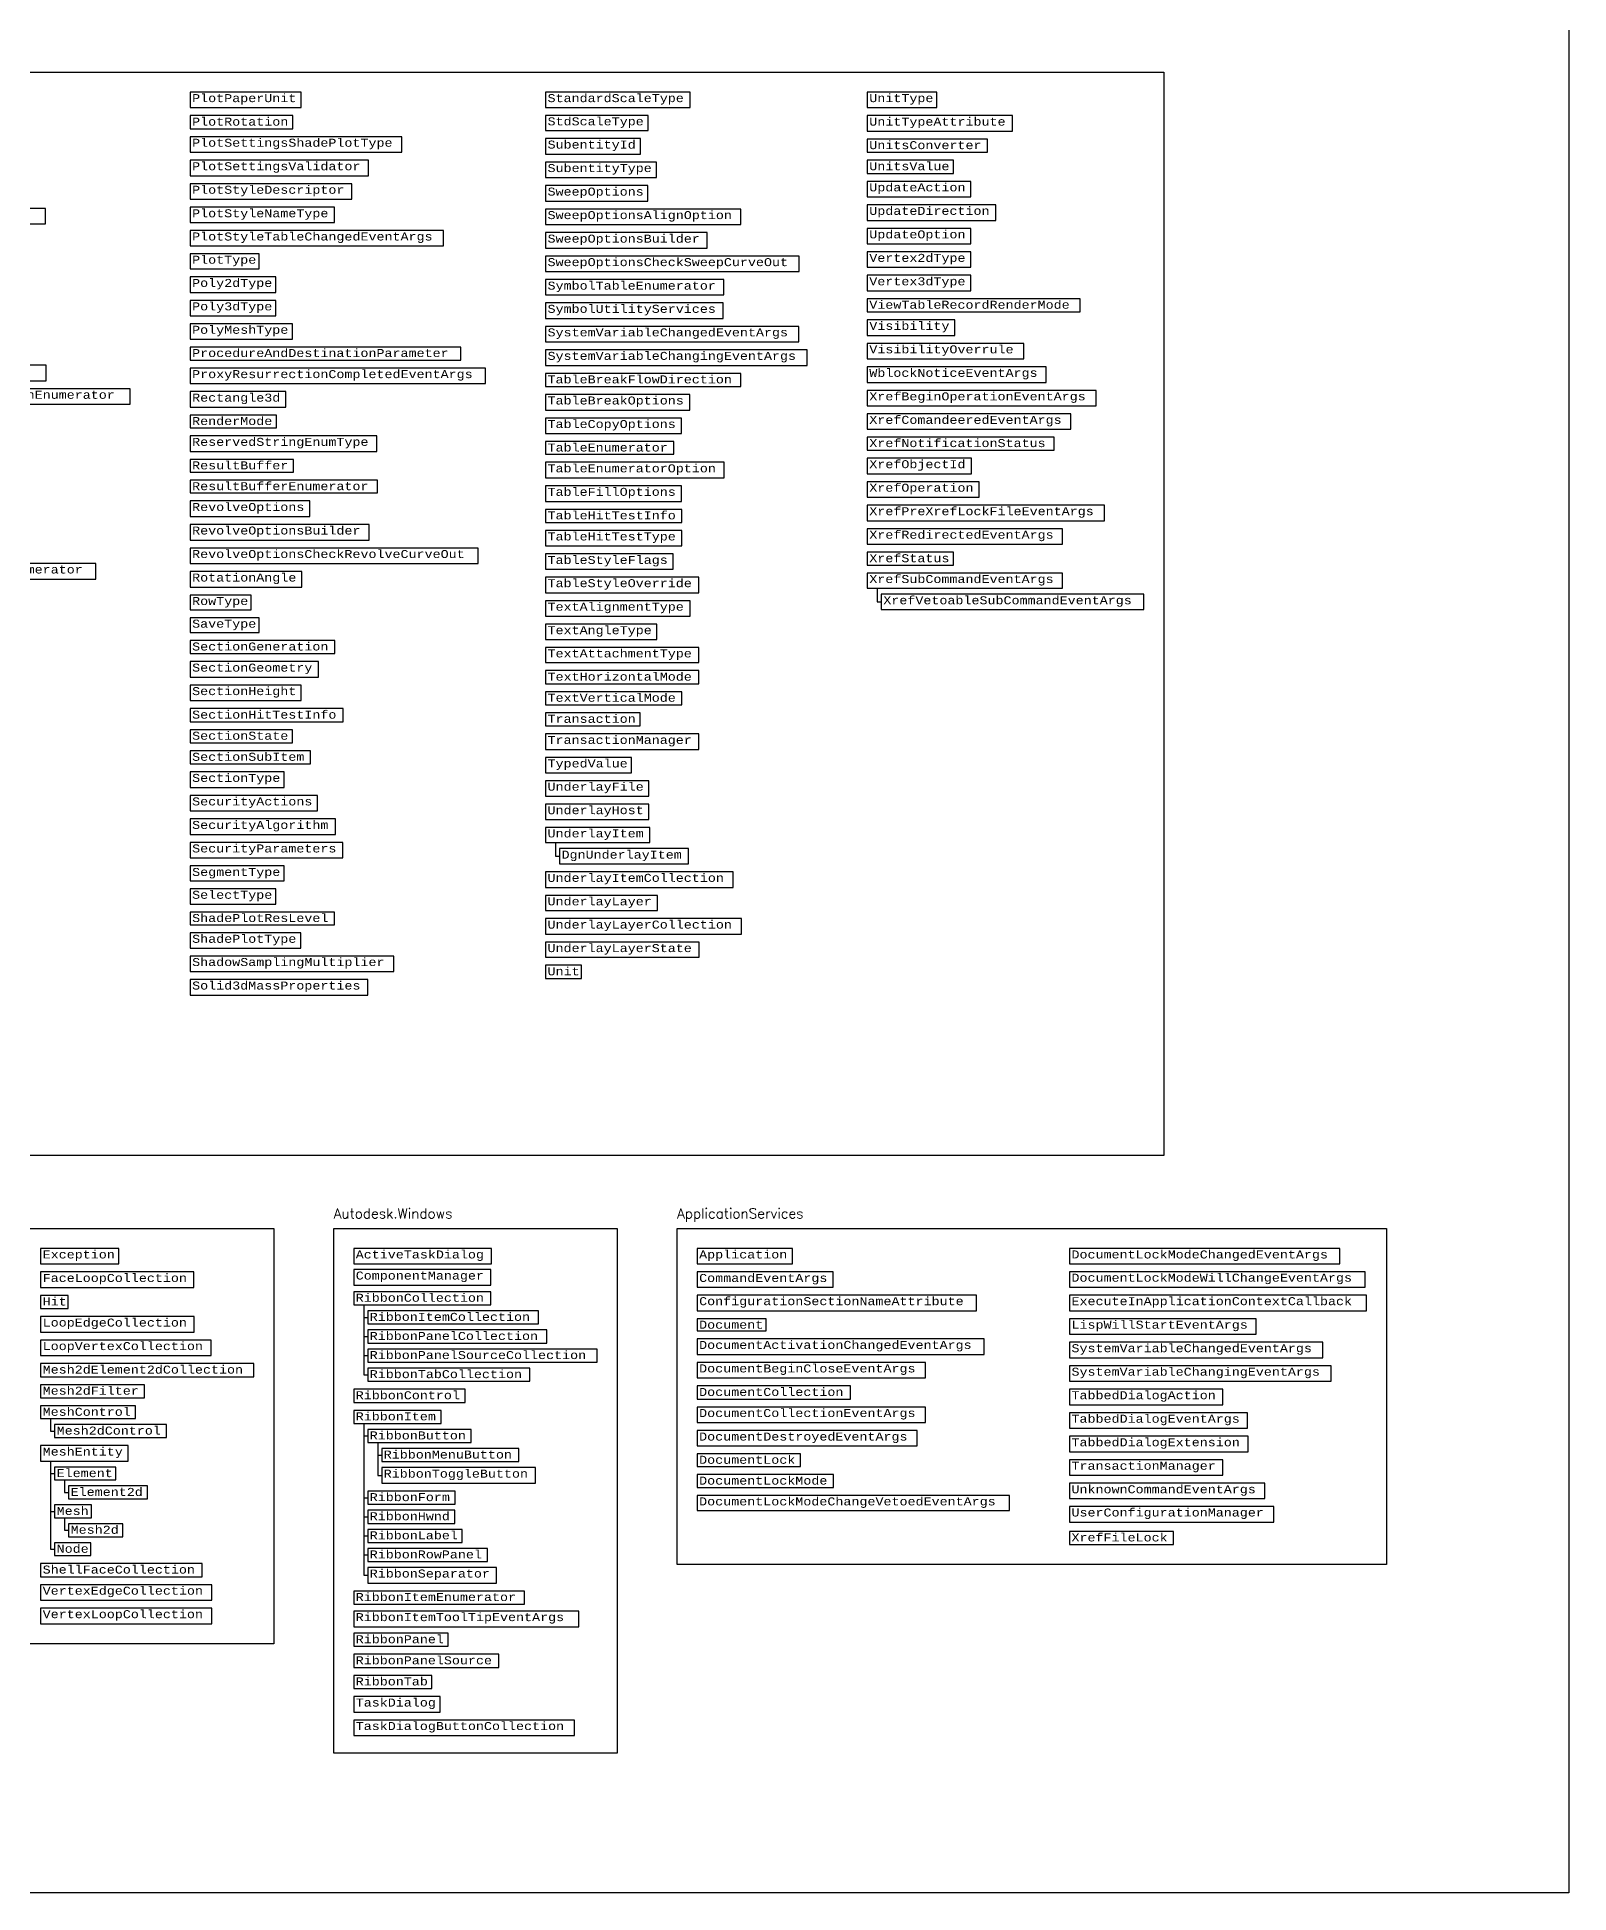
# Model space of a CAD drawing. Header units: inches. Extents: x 350 to 848, y -216 to 10.
# Drawn here: x 771.8 to 848.4, y -173.9 to -81.2 of the extents above; entities that cross this region are included whole.
import ezdxf

# ---------------------------------------------------------------- set-up
doc = ezdxf.new("R2010")
doc.units = ezdxf.units.IN
doc.header["$MEASUREMENT"] = 0
doc.layers.add('Managed classes', color=3, linetype='Continuous')
doc.layers.add('ObjectARX 2009 Managed classes', color=7, linetype='Continuous')
doc.styles.add('Categories', font='romanc.shx', dxfattribs={"height": 0.5})
doc.styles.add('PureManaged', font='COUR.TTF', dxfattribs={"height": 0.4})

msp = doc.modelspace()

# ---------------------------------------------------------------- linework, layer by layer
for p, q in [((813.824, -108.705), (813.824, -109.385)), ((813.824, -109.385), (814.024, -109.385)), ((797.733, -121.421), (797.733, -122.102)), ((797.733, -122.102), (797.933, -122.102)), ((788.14, -144.53), (788.14, -148.022)), ((788.14, -145.157), (788.34, -145.157)), ((788.14, -146.112), (788.34, -146.112)), ((788.14, -147.067), (788.34, -147.067)), ((788.14, -148.022), (788.34, -148.022)), ((772.484, -150.216), (772.484, -150.841)), ((772.484, -150.841), (772.684, -150.841)), ((788.14, -150.458), (788.14, -158.05)), ((788.14, -151.086), (788.34, -151.086)), ((788.84, -151.413), (788.84, -153.055)), ((788.84, -152.04), (789.04, -152.04)), ((772.484, -152.342), (772.484, -156.744)), ((772.484, -152.962), (772.684, -152.962)), ((788.84, -153.055), (789.04, -153.055)), ((773.184, -153.282), (773.184, -153.908)), ((773.184, -153.908), (773.384, -153.908)), ((772.484, -154.853), (772.684, -154.853)), ((788.14, -154.17), (788.34, -154.17)), ((773.184, -155.173), (773.184, -155.798)), ((773.184, -155.798), (773.384, -155.798)), ((788.14, -155.125), (788.34, -155.125)), ((772.484, -156.744), (772.684, -156.744)), ((788.14, -156.08), (788.34, -156.08)), ((788.14, -157.035), (788.34, -157.035)), ((788.14, -158.05), (788.34, -158.05))]:
    msp.add_line(p, q)
for points in [[(636.228, 1.1), (848.411, 1.1), (848.411, -173.928), (636.228, -173.928)], [(639.228, -82.901), (828.151, -82.901), (828.151, -137.071), (639.228, -137.071)], [(779.459, -83.901), (779.459, -84.676), (785.01, -84.676), (785.01, -83.901)], [(797.233, -83.901), (797.233, -84.662), (804.458, -84.662), (804.458, -83.901)], [(813.324, -83.901), (813.324, -84.676), (816.803, -84.676), (816.803, -83.901)], [(779.459, -85.076), (779.459, -85.731), (784.599, -85.731), (784.599, -85.076)], [(797.233, -85.062), (797.233, -85.823), (802.357, -85.823), (802.357, -85.062)], [(813.324, -85.076), (813.324, -85.852), (820.584, -85.852), (820.584, -85.076)], [(779.459, -86.131), (779.459, -86.906), (790.048, -86.906), (790.048, -86.131)], [(797.233, -86.223), (797.233, -86.998), (801.98, -86.998), (801.98, -86.223)], [(813.324, -86.252), (813.324, -86.906), (819.339, -86.906), (819.339, -86.252)], [(779.459, -87.306), (779.459, -88.082), (788.382, -88.082), (788.382, -87.306)], [(797.233, -87.398), (797.233, -88.174), (802.778, -88.174), (802.778, -87.398)], [(813.324, -87.306), (813.324, -87.961), (817.643, -87.961), (817.643, -87.306)], [(779.459, -88.482), (779.459, -89.257), (787.541, -89.257), (787.541, -88.482)], [(797.233, -88.574), (797.233, -89.349), (802.341, -89.349), (802.341, -88.574)], [(813.324, -88.361), (813.324, -89.137), (818.497, -89.137), (818.497, -88.361)], [(760.76, -89.72), (760.76, -90.481), (772.225, -90.481), (772.225, -89.72)], [(779.459, -89.657), (779.459, -90.418), (786.686, -90.418), (786.686, -89.657)], [(797.233, -89.749), (797.233, -90.525), (806.993, -90.525), (806.993, -89.749)], [(813.324, -89.537), (813.324, -90.312), (819.758, -90.312), (819.758, -89.537)], [(779.459, -90.818), (779.459, -91.579), (792.132, -91.579), (792.132, -90.818)], [(813.324, -90.712), (813.324, -91.487), (818.497, -91.487), (818.497, -90.712)], [(797.233, -90.925), (797.233, -91.7), (805.313, -91.7), (805.313, -90.925)], [(779.459, -91.979), (779.459, -92.74), (782.905, -92.74), (782.905, -91.979)], [(797.233, -92.1), (797.233, -92.875), (809.925, -92.875), (809.925, -92.1)], [(813.324, -91.887), (813.324, -92.659), (818.506, -92.659), (818.506, -91.887)], [(779.459, -93.14), (779.459, -93.912), (783.745, -93.912), (783.745, -93.14)], [(797.233, -93.275), (797.233, -94.036), (806.154, -94.036), (806.154, -93.275)], [(813.324, -93.059), (813.324, -93.83), (818.506, -93.83), (818.506, -93.059)], [(779.459, -94.312), (779.459, -95.083), (783.745, -95.083), (783.745, -94.312)], [(797.233, -94.436), (797.233, -95.212), (806.122, -95.212), (806.122, -94.436)], [(813.324, -94.23), (813.324, -94.885), (823.969, -94.885), (823.969, -94.23)], [(779.459, -95.483), (779.459, -96.244), (784.585, -96.244), (784.585, -95.483)], [(813.324, -95.285), (813.324, -96.06), (817.702, -96.06), (817.702, -95.285)], [(797.233, -95.612), (797.233, -96.387), (809.904, -96.387), (809.904, -95.612)], [(779.459, -96.644), (779.459, -97.299), (793.003, -97.299), (793.003, -96.644)], [(797.233, -96.787), (797.233, -97.563), (810.324, -97.563), (810.324, -96.787)], [(760.76, -97.557), (760.76, -98.332), (772.256, -98.332), (772.256, -97.557)], [(779.459, -97.699), (779.459, -98.474), (794.233, -98.474), (794.233, -97.699)], [(797.233, -97.963), (797.233, -98.617), (807.007, -98.617), (807.007, -97.963)], [(813.324, -97.635), (813.324, -98.411), (822.264, -98.411), (822.264, -97.635)], [(760.76, -98.732), (760.76, -99.508), (776.459, -99.508), (776.459, -98.732)], [(779.459, -98.874), (779.459, -99.645), (784.239, -99.645), (784.239, -98.874)], [(797.233, -99.017), (797.233, -99.793), (804.456, -99.793), (804.456, -99.017)], [(813.324, -98.811), (813.324, -99.586), (824.77, -99.586), (824.77, -98.811)], [(779.459, -100.045), (779.459, -100.686), (783.776, -100.686), (783.776, -100.045)], [(797.233, -100.193), (797.233, -100.968), (804.036, -100.968), (804.036, -100.193)], [(813.324, -99.986), (813.324, -100.747), (823.51, -100.747), (823.51, -99.986)], [(779.459, -101.086), (779.459, -101.861), (788.79, -101.861), (788.79, -101.086)], [(797.233, -101.368), (797.233, -102.008), (803.647, -102.008), (803.647, -101.368)], [(813.324, -101.147), (813.324, -101.802), (822.669, -101.802), (822.669, -101.147)], [(779.459, -102.261), (779.459, -102.901), (784.631, -102.901), (784.631, -102.261)], [(797.233, -102.408), (797.233, -103.184), (806.167, -103.184), (806.167, -102.408)], [(813.324, -102.202), (813.324, -102.977), (818.527, -102.977), (818.527, -102.202)], [(779.459, -103.301), (779.459, -103.942), (788.833, -103.942), (788.833, -103.301)], [(797.233, -103.584), (797.233, -104.359), (804.036, -104.359), (804.036, -103.584)], [(813.324, -103.377), (813.324, -104.153), (818.918, -104.153), (818.918, -103.377)], [(779.459, -104.342), (779.459, -105.117), (785.44, -105.117), (785.44, -104.342)], [(797.233, -104.759), (797.233, -105.414), (804.057, -105.414), (804.057, -104.759)], [(813.324, -104.553), (813.324, -105.328), (825.191, -105.328), (825.191, -104.553)], [(779.459, -105.517), (779.459, -106.292), (788.413, -106.292), (788.413, -105.517)], [(813.324, -105.728), (813.324, -106.503), (823.09, -106.503), (823.09, -105.728)], [(779.459, -106.692), (779.459, -107.468), (793.864, -107.468), (793.864, -106.692)], [(797.233, -105.814), (797.233, -106.589), (804.052, -106.589), (804.052, -105.814)], [(760.76, -107.466), (760.76, -108.242), (774.751, -108.242), (774.751, -107.466)], [(797.233, -106.989), (797.233, -107.75), (803.615, -107.75), (803.615, -106.989)], [(813.324, -106.903), (813.324, -107.544), (817.627, -107.544), (817.627, -106.903)], [(779.459, -107.868), (779.459, -108.643), (785.037, -108.643), (785.037, -107.868)], [(797.233, -108.15), (797.233, -108.926), (804.893, -108.926), (804.893, -108.15)], [(813.324, -107.944), (813.324, -108.705), (823.09, -108.705), (823.09, -107.944)], [(779.459, -109.043), (779.459, -109.775), (782.516, -109.775), (782.516, -109.043)], [(797.233, -109.326), (797.233, -110.101), (804.473, -110.101), (804.473, -109.326)], [(814.024, -109.005), (814.024, -109.766), (827.151, -109.766), (827.151, -109.005)], [(779.459, -110.175), (779.459, -110.916), (782.903, -110.916), (782.903, -110.175)], [(779.459, -111.316), (779.459, -111.971), (786.698, -111.971), (786.698, -111.316)], [(797.233, -110.501), (797.233, -111.262), (802.792, -111.262), (802.792, -110.501)], [(797.233, -111.662), (797.233, -112.423), (804.893, -112.423), (804.893, -111.662)], [(779.459, -112.371), (779.459, -113.146), (785.88, -113.146), (785.88, -112.371)], [(797.233, -112.823), (797.233, -113.478), (804.893, -113.478), (804.893, -112.823)], [(779.459, -113.546), (779.459, -114.322), (785.008, -114.322), (785.008, -113.546)], [(797.233, -113.878), (797.233, -114.532), (804.052, -114.532), (804.052, -113.878)], [(779.459, -114.722), (779.459, -115.377), (787.109, -115.377), (787.109, -114.722)], [(797.233, -114.932), (797.233, -115.587), (801.965, -115.587), (801.965, -114.932)], [(779.459, -115.777), (779.459, -116.431), (784.583, -116.431), (784.583, -115.777)], [(779.459, -116.831), (779.459, -117.486), (785.473, -117.486), (785.473, -116.831)], [(797.233, -115.987), (797.233, -116.763), (804.907, -116.763), (804.907, -115.987)], [(797.233, -117.163), (797.233, -117.924), (801.531, -117.924), (801.531, -117.163)], [(779.459, -117.886), (779.459, -118.661), (784.163, -118.661), (784.163, -117.886)], [(797.233, -118.324), (797.233, -119.099), (802.392, -119.099), (802.392, -118.324)], [(779.459, -119.061), (779.459, -119.837), (785.827, -119.837), (785.827, -119.061)], [(797.233, -119.499), (797.233, -120.26), (802.396, -120.26), (802.396, -119.499)], [(779.459, -120.237), (779.459, -121.012), (786.733, -121.012), (786.733, -120.237)], [(779.459, -121.412), (779.459, -122.188), (787.088, -122.188), (787.088, -121.412)], [(797.233, -120.66), (797.233, -121.421), (802.441, -121.421), (802.441, -120.66)], [(797.933, -121.721), (797.933, -122.482), (804.376, -122.482), (804.376, -121.721)], [(779.459, -122.588), (779.459, -123.329), (784.163, -123.329), (784.163, -122.588)], [(797.233, -122.882), (797.233, -123.657), (806.608, -123.657), (806.608, -122.882)], [(779.459, -123.729), (779.459, -124.49), (783.743, -124.49), (783.743, -123.729)], [(797.233, -124.057), (797.233, -124.818), (802.827, -124.818), (802.827, -124.057)], [(779.459, -124.89), (779.459, -125.53), (786.675, -125.53), (786.675, -124.89)], [(797.233, -125.218), (797.233, -125.994), (807.028, -125.994), (807.028, -125.218)], [(779.459, -125.93), (779.459, -126.691), (785.003, -126.691), (785.003, -125.93)], [(779.459, -127.091), (779.459, -127.866), (789.64, -127.866), (789.64, -127.091)], [(797.233, -126.394), (797.233, -127.155), (804.913, -127.155), (804.913, -126.394)], [(797.233, -127.555), (797.233, -128.21), (799.035, -128.21), (799.035, -127.555)], [(779.459, -128.266), (779.459, -129.042), (788.348, -129.042), (788.348, -128.266)], [(743.834, -140.71), (783.64, -140.71), (783.64, -161.47), (743.834, -161.47)], [(786.64, -140.71), (800.814, -140.71), (800.814, -166.947), (786.64, -166.947)], [(803.814, -140.71), (839.291, -140.71), (839.291, -157.512), (803.814, -157.512)], [(771.984, -141.71), (771.984, -142.485), (775.895, -142.485), (775.895, -141.71)], [(787.64, -141.71), (787.64, -142.485), (794.53, -142.485), (794.53, -141.71)], [(804.814, -141.71), (804.814, -142.485), (809.59, -142.485), (809.59, -141.71)], [(823.435, -141.71), (823.435, -142.471), (836.956, -142.471), (836.956, -141.71)], [(823.435, -142.871), (823.435, -143.646), (838.217, -143.646), (838.217, -142.871)], [(771.984, -142.885), (771.984, -143.661), (779.652, -143.661), (779.652, -142.885)], [(804.814, -142.885), (804.814, -143.646), (811.622, -143.646), (811.622, -142.885)], [(771.984, -144.061), (771.984, -144.715), (773.358, -144.715), (773.358, -144.061)], [(787.64, -143.875), (787.64, -144.53), (794.492, -144.53), (794.492, -143.875)], [(804.814, -144.046), (804.814, -144.822), (818.782, -144.822), (818.782, -144.046)], [(823.435, -144.046), (823.435, -144.822), (838.291, -144.822), (838.291, -144.046)], [(771.984, -145.115), (771.984, -145.891), (779.663, -145.891), (779.663, -145.115)], [(788.34, -144.83), (788.34, -145.485), (796.873, -145.485), (796.873, -144.83)], [(804.814, -145.222), (804.814, -145.833), (808.271, -145.833), (808.271, -145.222)], [(823.435, -145.222), (823.435, -145.997), (832.765, -145.997), (832.765, -145.222)], [(771.984, -146.291), (771.984, -147.066), (780.503, -147.066), (780.503, -146.291)], [(788.34, -145.785), (788.34, -146.44), (797.293, -146.44), (797.293, -145.785)], [(804.814, -146.233), (804.814, -147.008), (819.175, -147.008), (819.175, -146.233)], [(823.435, -146.397), (823.435, -147.172), (836.106, -147.172), (836.106, -146.397)], [(771.984, -147.466), (771.984, -148.121), (782.64, -148.121), (782.64, -147.466)], [(788.34, -146.74), (788.34, -147.394), (799.814, -147.394), (799.814, -146.74)], [(804.814, -147.408), (804.814, -148.184), (816.234, -148.184), (816.234, -147.408)], [(788.34, -147.694), (788.34, -148.349), (796.452, -148.349), (796.452, -147.694)], [(823.435, -147.572), (823.435, -148.348), (836.527, -148.348), (836.527, -147.572)], [(771.984, -148.521), (771.984, -149.176), (777.178, -149.176), (777.178, -148.521)], [(787.64, -148.749), (787.64, -149.404), (793.208, -149.404), (793.208, -148.749)], [(804.814, -148.584), (804.814, -149.238), (812.483, -149.238), (812.483, -148.584)], [(823.435, -148.748), (823.435, -149.523), (831.109, -149.523), (831.109, -148.748)], [(771.984, -149.576), (771.984, -150.216), (776.734, -150.216), (776.734, -149.576)], [(787.64, -149.804), (787.64, -150.458), (792.006, -150.458), (792.006, -149.804)], [(804.814, -149.638), (804.814, -150.414), (816.234, -150.414), (816.234, -149.638)], [(823.435, -149.923), (823.435, -150.699), (832.339, -150.699), (832.339, -149.923)], [(772.684, -150.516), (772.684, -151.166), (778.275, -151.166), (778.275, -150.516)], [(788.34, -150.758), (788.34, -151.413), (793.511, -151.413), (793.511, -150.758)], [(804.814, -150.814), (804.814, -151.575), (815.813, -151.575), (815.813, -150.814)], [(823.435, -151.099), (823.435, -151.874), (832.37, -151.874), (832.37, -151.099)], [(771.984, -151.566), (771.984, -152.342), (776.359, -152.342), (776.359, -151.566)], [(789.04, -151.713), (789.04, -152.368), (795.892, -152.368), (795.892, -151.713)], [(804.814, -151.975), (804.814, -152.615), (809.982, -152.615), (809.982, -151.975)], [(772.684, -152.642), (772.684, -153.282), (775.745, -153.282), (775.745, -152.642)], [(789.04, -152.668), (789.04, -153.443), (796.732, -153.443), (796.732, -152.668)], [(804.814, -153.015), (804.814, -153.656), (811.628, -153.656), (811.628, -153.015)], [(823.435, -152.274), (823.435, -153.049), (831.11, -153.049), (831.11, -152.274)], [(773.384, -153.582), (773.384, -154.233), (777.324, -154.233), (777.324, -153.582)], [(788.34, -153.843), (788.34, -154.498), (792.706, -154.498), (792.706, -153.843)], [(823.435, -153.449), (823.435, -154.21), (833.2, -154.21), (833.2, -153.449)], [(772.684, -154.533), (772.684, -155.173), (774.524, -155.173), (774.524, -154.533)], [(788.34, -154.798), (788.34, -155.453), (792.7, -155.453), (792.7, -154.798)], [(804.814, -154.056), (804.814, -154.817), (820.435, -154.817), (820.435, -154.056)], [(823.435, -154.61), (823.435, -155.386), (833.652, -155.386), (833.652, -154.61)], [(773.384, -155.473), (773.384, -156.124), (776.085, -156.124), (776.085, -155.473)], [(788.34, -155.753), (788.34, -156.407), (793.068, -156.407), (793.068, -155.753)], [(823.434, -155.857), (823.434, -156.512), (828.629, -156.512), (828.629, -155.857)], [(772.684, -156.424), (772.684, -157.064), (774.495, -157.064), (774.495, -156.424)], [(788.34, -156.707), (788.34, -157.362), (794.329, -157.362), (794.329, -156.707)], [(771.984, -157.464), (771.984, -158.119), (780.064, -158.119), (780.064, -157.464)], [(788.34, -157.662), (788.34, -158.437), (794.773, -158.437), (794.773, -157.662)], [(771.984, -158.519), (771.984, -159.294), (780.541, -159.294), (780.541, -158.519)], [(787.64, -158.837), (787.64, -159.492), (796.174, -159.492), (796.174, -158.837)], [(771.984, -159.694), (771.984, -160.47), (780.541, -160.47), (780.541, -159.694)], [(787.64, -160.947), (787.64, -161.601), (792.368, -161.601), (792.368, -160.947)], [(787.64, -162.001), (787.64, -162.656), (794.898, -162.656), (794.898, -162.001)], [(787.64, -163.056), (787.64, -163.711), (791.551, -163.711), (791.551, -163.056)], [(787.64, -164.111), (787.64, -164.886), (791.965, -164.886), (791.965, -164.111)], [(787.64, -165.286), (787.64, -166.062), (798.675, -166.062), (798.675, -165.286)]]:
    msp.add_lwpolyline(points, close=True)
at = {"color": 2}
for points in [[(813.324, -96.46), (813.324, -97.235), (821.156, -97.235), (821.156, -96.46)], [(787.64, -142.765), (787.64, -143.54), (794.496, -143.54), (794.496, -142.765)], [(787.64, -159.841), (787.64, -160.634), (798.894, -160.634), (798.894, -159.841)]]:
    msp.add_lwpolyline(points, close=True, dxfattribs=at)

# ---------------------------------------------------------------- texts
at = {"color": 1, "char_height": 0.5, "attachment_point": 1, "style": 'Categories'}
for s, insert, width in [('Autodesk.Windows', (786.64, -139.71), 12.85096), ('ApplicationServices', (803.814, -139.71), 11.81998)]:
    msp.add_mtext(s, dxfattribs=dict(at, insert=insert, width=width))
at = {"layer": 'Managed classes', "char_height": 0.4, "attachment_point": 1, "style": 'PureManaged'}
for s, insert in [('{\\Fcourier new;PlotPaperUnit}', (779.559, -84.001)), ('{\\Fcourier new;StandardScaleType}', (797.333, -84.001)), ('{\\Fcourier new;UnitType}', (813.424, -84.001)), ('{\\Fcourier new;PlotRotation}', (779.559, -85.176)), ('{\\Fcourier new;StdScaleType}', (797.333, -85.162)), ('{\\Fcourier new;UnitTypeAttribute}', (813.424, -85.176)), ('{\\Fcourier new;PlotSettingsShadePlotType}', (779.559, -86.231)), ('{\\Fcourier new;SubentityId}', (797.333, -86.323)), ('{\\Fcourier new;UnitsConverter}', (813.424, -86.352)), ('{\\Fcourier new;PlotSettingsValidator}', (779.559, -87.406)), ('{\\Fcourier new;SubentityType}', (797.333, -87.498)), ('{\\Fcourier new;UnitsValue}', (813.424, -87.406)), ('{\\Fcourier new;PlotStyleDescriptor}', (779.559, -88.582)), ('{\\Fcourier new;SweepOptions}', (797.333, -88.674)), ('{\\Fcourier new;UpdateAction}', (813.424, -88.461)), ('{\\Fcourier new;PlotStyleNameType}', (779.559, -89.757)), ('{\\Fcourier new;SweepOptionsAlignOption}', (797.333, -89.849)), ('{\\Fcourier new;UpdateDirection}', (813.424, -89.637)), ('{\\Fcourier new;PlotStyleTableChangedEventArgs}', (779.559, -90.918)), ('{\\Fcourier new;UpdateOption}', (813.424, -90.812)), ('{\\Fcourier new;SweepOptionsBuilder}', (797.333, -91.025)), ('{\\Fcourier new;PlotType}', (779.559, -92.079)), ('{\\Fcourier new;SweepOptionsCheckSweepCurveOut}', (797.333, -92.2)), ('{\\Fcourier new;Vertex2dType}', (813.424, -91.987)), ('{\\Fcourier new;Poly2dType}', (779.559, -93.24)), ('{\\Fcourier new;SymbolTableEnumerator}', (797.333, -93.375)), ('{\\Fcourier new;Vertex3dType}', (813.424, -93.159)), ('{\\Fcourier new;Poly3dType}', (779.559, -94.412)), ('{\\Fcourier new;SymbolUtilityServices}', (797.333, -94.536)), ('{\\Fcourier new;ViewTableRecordRenderMode}', (813.424, -94.33)), ('{\\Fcourier new;PolyMeshType}', (779.559, -95.583)), ('{\\Fcourier new;Visibility}', (813.424, -95.385)), ('{\\Fcourier new;SystemVariableChangedEventArgs}', (797.333, -95.712)), ('{\\Fcourier new;ProcedureAndDestinationParameter}', (779.559, -96.744)), ('{\\Fcourier new;SystemVariableChangingEventArgs}', (797.333, -96.887)), ('{\\Fcourier new|c0;VisibilityOverrule}', (813.424, -96.56)), ('{\\Fcourier new;ProxyResurrectionCompletedEventArgs}', (779.559, -97.799)), ('{\\Fcourier new;TableBreakFlowDirection}', (797.333, -98.063)), ('{\\Fcourier new;WblockNoticeEventArgs}', (813.424, -97.735)), ('{\\Fcourier new;MlineStyleElementCollectionEnumerator}', (760.86, -98.832)), ('{\\Fcourier new;Rectangle3d}', (779.559, -98.974)), ('{\\Fcourier new;TableBreakOptions}', (797.333, -99.117)), ('{\\Fcourier new;XrefBeginOperationEventArgs}', (813.424, -98.911)), ('{\\Fcourier new;RenderMode}', (779.559, -100.145)), ('{\\Fcourier new;XrefComandeeredEventArgs}', (813.424, -100.086)), ('{\\Fcourier new;TableCopyOptions}', (797.333, -100.293)), ('{\\Fcourier new|c0;ReservedStringEnumType}', (779.559, -101.186)), ('{\\Fcourier new;TableEnumerator}', (797.333, -101.468)), ('{\\Fcourier new;XrefNotificationStatus}', (813.424, -101.247)), ('{\\Fcourier new;ResultBuffer}', (779.559, -102.361)), ('{\\Fcourier new;TableEnumeratorOption}', (797.333, -102.508)), ('{\\Fcourier new;XrefObjectId}', (813.424, -102.302)), ('{\\Fcourier new;ResultBufferEnumerator}', (779.559, -103.401)), ('{\\Fcourier new;TableFillOptions}', (797.333, -103.684)), ('{\\Fcourier new;XrefOperation}', (813.424, -103.477)), ('{\\Fcourier new;RevolveOptions}', (779.559, -104.442)), ('{\\Fcourier new;TableHitTestInfo}', (797.333, -104.859)), ('{\\Fcourier new;XrefPreXrefLockFileEventArgs}', (813.424, -104.653)), ('{\\Fcourier new;RevolveOptionsBuilder}', (779.559, -105.617)), ('{\\Fcourier new;TableHitTestType}', (797.333, -105.914)), ('{\\Fcourier new;XrefRedirectedEventArgs}', (813.424, -105.828)), ('{\\Fcourier new;ObjectContextCollectionEnumerator}', (760.86, -107.566)), ('{\\Fcourier new;RevolveOptionsCheckRevolveCurveOut}', (779.559, -106.792)), ('{\\Fcourier new;TableStyleFlags}', (797.333, -107.089)), ('{\\Fcourier new;XrefStatus}', (813.424, -107.003)), ('{\\Fcourier new;RotationAngle}', (779.559, -107.968)), ('{\\Fcourier new;TableStyleOverride}', (797.333, -108.25)), ('{\\Fcourier new;XrefSubCommandEventArgs}', (813.424, -108.044)), ('{\\Fcourier new;RowType}', (779.559, -109.143)), ('{\\Fcourier new;TextAlignmentType}', (797.333, -109.426)), ('{\\Fcourier new;XrefVetoableSubCommandEventArgs}', (814.124, -109.105)), ('{\\Fcourier new;SaveType}', (779.559, -110.275)), ('{\\Fcourier new;TextAngleType}', (797.333, -110.601)), ('{\\Fcourier new;SectionGeneration}', (779.559, -111.416)), ('{\\Fcourier new;TextAttachmentType}', (797.333, -111.762)), ('{\\Fcourier new;SectionGeometry}', (779.559, -112.471)), ('{\\Fcourier new;TextHorizontalMode}', (797.333, -112.923)), ('{\\Fcourier new;SectionHeight}', (779.559, -113.646)), ('{\\Fcourier new;TextVerticalMode}', (797.333, -113.978)), ('{\\Fcourier new;SectionHitTestInfo}', (779.559, -114.822)), ('{\\Fcourier new;Transaction}', (797.333, -115.032)), ('{\\Fcourier new;SectionState}', (779.559, -115.877)), ('{\\Fcourier new;SectionSubItem}', (779.559, -116.931)), ('{\\Fcourier new;TransactionManager}', (797.333, -116.087)), ('{\\Fcourier new;TypedValue}', (797.333, -117.263)), ('{\\Fcourier new;SectionType}', (779.559, -117.986)), ('{\\Fcourier new;UnderlayFile}', (797.333, -118.424)), ('{\\Fcourier new;SecurityActions}', (779.559, -119.161)), ('{\\Fcourier new;UnderlayHost}', (797.333, -119.599)), ('{\\Fcourier new;SecurityAlgorithm}', (779.559, -120.337)), ('{\\Fcourier new;SecurityParameters}', (779.559, -121.512)), ('{\\Fcourier new;UnderlayItem}', (797.333, -120.76)), ('{\\Fcourier new;DgnUnderlayItem}', (798.033, -121.821)), ('{\\Fcourier new;SegmentType}', (779.559, -122.688)), ('{\\Fcourier new;UnderlayItemCollection}', (797.333, -122.982)), ('{\\Fcourier new;SelectType}', (779.559, -123.829)), ('{\\Fcourier new;UnderlayLayer}', (797.333, -124.157)), ('{\\Fcourier new;ShadePlotResLevel}', (779.559, -124.99)), ('{\\Fcourier new;ShadePlotType}', (779.559, -126.03)), ('{\\Fcourier new;UnderlayLayerCollection}', (797.333, -125.318)), ('{\\Fcourier new;UnderlayLayerState}', (797.333, -126.494)), ('{\\Fcourier new;ShadowSamplingMultiplier}', (779.559, -127.191)), ('{\\Fcourier new;Unit}', (797.333, -127.655)), ('{\\Fcourier new;Solid3dMassProperties}', (779.559, -128.366)), ('{\\Fcourier new;Application}', (804.914, -141.81)), ('{\\Fcourier new;DocumentLockModeChangedEventArgs}', (823.535, -141.81)), ('{\\Fcourier new;CommandEventArgs}', (804.914, -142.985)), ('{\\Fcourier new;DocumentLockModeWillChangeEventArgs}', (823.535, -142.971)), ('{\\Fcourier new;ConfigurationSectionNameAttribute}', (804.914, -144.146)), ('{\\Fcourier new;ExecuteInApplicationContextCallback}', (823.535, -144.146)), ('{\\Fcourier new;Document}', (804.914, -145.322)), ('{\\Fcourier new;LispWillStartEventArgs}', (823.535, -145.322)), ('{\\Fcourier new;DocumentActivationChangedEventArgs}', (804.914, -146.333)), ('{\\Fcourier new;SystemVariableChangedEventArgs}', (823.535, -146.497)), ('{\\Fcourier new;DocumentBeginCloseEventArgs}', (804.914, -147.508)), ('{\\Fcourier new;SystemVariableChangingEventArgs}', (823.535, -147.672)), ('{\\Fcourier new;DocumentCollection}', (804.914, -148.684)), ('{\\Fcourier new;TabbedDialogAction}', (823.535, -148.848)), ('{\\Fcourier new;DocumentCollectionEventArgs}', (804.914, -149.738)), ('{\\Fcourier new;TabbedDialogEventArgs}', (823.535, -150.023)), ('{\\Fcourier new;DocumentDestroyedEventArgs}', (804.914, -150.914)), ('{\\Fcourier new;TabbedDialogExtension}', (823.535, -151.199)), ('{\\Fcourier new;DocumentLock}', (804.914, -152.075)), ('{\\Fcourier new;DocumentLockMode}', (804.914, -153.115)), ('{\\Fcourier new;TransactionManager}', (823.535, -152.374)), ('{\\Fcourier new;UnknownCommandEventArgs}', (823.535, -153.549)), ('{\\Fcourier new;DocumentLockModeChangeVetoedEventArgs}', (804.914, -154.156)), ('{\\Fcourier new;UserConfigurationManager}', (823.535, -154.71))]:
    msp.add_mtext(s, dxfattribs=dict(at, insert=insert))
at = {"layer": 'ObjectARX 2009 Managed classes', "color": 3, "char_height": 0.4, "attachment_point": 1}
for s, insert in [('{\\Fcourier new;Exception}', (772.084, -141.81)), ('{\\Fcourier new;ActiveTaskDialog}', (787.74, -141.81)), ('{\\Fcourier new|c0;ComponentManager}', (787.74, -142.865)), ('{\\Fcourier new;FaceLoopCollection}', (772.084, -142.985)), ('{\\Fcourier new;Hit}', (772.084, -144.161)), ('{\\Fcourier new;RibbonCollection}', (787.74, -143.975)), ('{\\Fcourier new;LoopEdgeCollection}', (772.084, -145.215)), ('{\\Fcourier new;RibbonItemCollection}', (788.44, -144.93)), ('{\\Fcourier new;LoopVertexCollection}', (772.084, -146.391)), ('{\\Fcourier new;RibbonPanelCollection}', (788.44, -145.885)), ('{\\Fcourier new;RibbonPanelSourceCollection}', (788.44, -146.84)), ('{\\Fcourier new;Mesh2dElement2dCollection}', (772.084, -147.566)), ('{\\Fcourier new;RibbonTabCollection}', (788.44, -147.794)), ('{\\Fcourier new;Mesh2dFilter}', (772.084, -148.621)), ('{\\Fcourier new;RibbonControl}', (787.74, -148.849)), ('{\\Fcourier new;MeshControl}', (772.084, -149.676)), ('{\\Fcourier new;RibbonItem}', (787.74, -149.904)), ('{\\Fcourier new;Mesh2dControl}', (772.784, -150.616)), ('{\\Fcourier new;RibbonButton}', (788.44, -150.858)), ('{\\Fcourier new;MeshEntity}', (772.084, -151.666)), ('{\\Fcourier new;RibbonMenuButton}', (789.14, -151.813)), ('{\\Fcourier new;Element}', (772.784, -152.742)), ('{\\Fcourier new;RibbonToggleButton}', (789.14, -152.768)), ('{\\Fcourier new;Element2d}', (773.484, -153.682)), ('{\\Fcourier new;RibbonForm}', (788.44, -153.943)), ('{\\Fcourier new;Mesh}', (772.784, -154.633)), ('{\\Fcourier new;RibbonHwnd}', (788.44, -154.898)), ('{\\Fcourier new;Mesh2d}', (773.484, -155.573)), ('{\\Fcourier new;RibbonLabel}', (788.44, -155.853)), ('{\\Fcourier new;Node}', (772.784, -156.524)), ('{\\Fcourier new;RibbonRowPanel}', (788.44, -156.807)), ('{\\Fcourier new;XrefFileLock}', (823.534, -155.957)), ('{\\Fcourier new;ShellFaceCollection}', (772.084, -157.564)), ('{\\Fcourier new;VertexEdgeCollection}', (772.084, -158.619)), ('{\\Fcourier new;RibbonSeparator}', (788.44, -157.762)), ('{\\Fcourier new;RibbonItemEnumerator}', (787.74, -158.937)), ('{\\Fcourier new;VertexLoopCollection}', (772.084, -159.794)), ('{\\Fcourier new|c0;RibbonItemToolTipEventArgs}', (787.74, -159.941)), ('{\\Fcourier new;RibbonPanel}', (787.74, -161.047)), ('{\\Fcourier new;RibbonPanelSource}', (787.74, -162.101)), ('{\\Fcourier new;RibbonTab}', (787.74, -163.156)), ('{\\Fcourier new;TaskDialog}', (787.74, -164.211)), ('{\\Fcourier new;TaskDialogButtonCollection}', (787.74, -165.386))]:
    msp.add_mtext(s, dxfattribs=dict(at, insert=insert))

doc.saveas('drawing.dxf')
